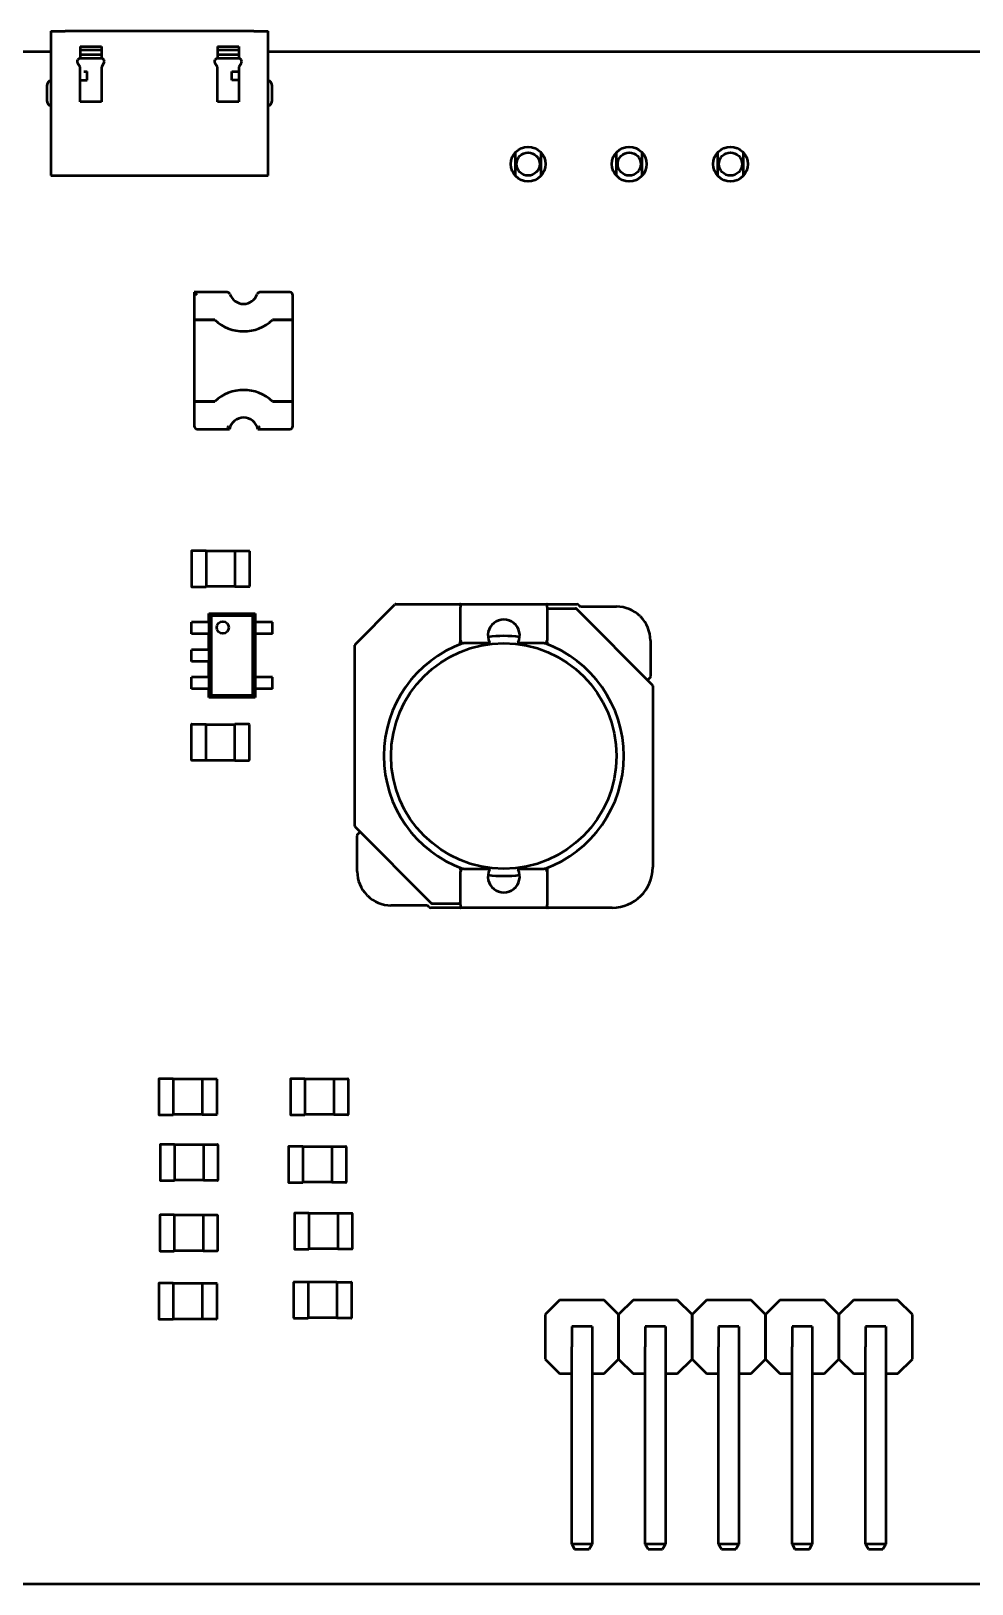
# Model space of a CAD drawing. Header units: millimetres. Extents: x -351 to 1050, y -103 to 376.
# Drawn here: x 75.5 to 108.1, y 55.5 to 109.2 of the extents above; entities that cross this region are included whole.
import ezdxf

# ---------------------------------------------------------------- set-up
doc = ezdxf.new("R2010")
doc.units = ezdxf.units.MM
doc.layers.add('Видимый контур (ГОСТ)', color=7, linetype='Continuous', lineweight=50)

msp = doc.modelspace()

# ---------------------------------------------------------------- linework, layer by layer
at = {"layer": 'Видимый контур (ГОСТ)'}
for p, q in [((76.225, 109.213), (76.725, 109.213)), ((76.225, 109.213), (76.225, 104.213)), ((83.245, 109.213), (76.725, 109.213)), ((83.245, 109.213), (83.745, 109.213)), ((83.745, 104.213), (83.745, 109.213)), ((77.24, 108.676), (77.98, 108.676)), ((77.24, 108.676), (77.24, 108.566)), ((77.24, 108.566), (77.98, 108.566)), ((77.24, 108.566), (77.24, 108.393)), ((77.98, 108.676), (77.98, 108.566)), ((77.98, 108.566), (77.98, 108.393)), ((81.99, 108.676), (82.73, 108.676)), ((81.99, 108.676), (81.99, 108.566)), ((81.99, 108.566), (82.73, 108.566)), ((81.99, 108.566), (81.99, 108.393)), ((82.73, 108.676), (82.73, 108.566)), ((82.73, 108.566), (82.73, 108.393)), ((76.225, 108.494), (57.929, 108.494)), ((77.24, 107.963), (77.153, 108.113)), ((77.24, 108.393), (77.24, 108.263)), ((77.98, 108.393), (77.24, 108.393)), ((77.98, 108.263), (77.24, 108.263)), ((77.24, 106.763), (77.24, 107.963)), ((77.98, 108.393), (77.98, 108.263)), ((78.066, 108.113), (77.98, 107.963)), ((77.98, 107.963), (77.98, 106.763)), ((81.99, 107.963), (81.903, 108.113)), ((81.99, 108.393), (81.99, 108.263)), ((82.73, 108.393), (81.99, 108.393)), ((82.73, 108.263), (81.99, 108.263)), ((81.99, 106.763), (81.99, 107.963)), ((82.73, 108.393), (82.73, 108.263)), ((82.816, 108.113), (82.73, 107.963)), ((82.73, 107.963), (82.73, 106.763)), ((161.487, 108.493), (83.745, 108.494)), ((77.24, 107.513), (77.485, 107.513)), ((77.369, 107.813), (77.485, 107.813)), ((77.485, 107.513), (77.485, 107.813)), ((82.485, 107.513), (82.485, 107.813)), ((82.485, 107.813), (82.6, 107.813)), ((82.73, 107.513), (82.485, 107.513)), ((82.6, 107.813), (82.73, 107.813)), ((76.085, 107.313), (76.085, 106.813)), ((83.885, 106.813), (83.885, 107.313)), ((77.98, 106.763), (77.24, 106.763)), ((82.73, 106.763), (81.99, 106.763)), ((92.284, 105.01), (92.284, 104.216)), ((93.184, 104.216), (93.184, 105.01)), ((95.784, 105.01), (95.784, 104.216)), ((96.684, 104.216), (96.684, 105.01)), ((99.284, 105.01), (99.284, 104.216)), ((100.184, 104.216), (100.184, 105.01)), ((76.225, 104.213), (76.725, 104.213)), ((76.725, 104.213), (83.245, 104.213)), ((83.245, 104.213), (83.745, 104.213)), ((81.289, 100.078), (81.189, 100.178)), ((82.328, 100.178), (81.189, 100.178)), ((81.189, 100.178), (81.189, 99.228)), ((84.499, 100.178), (83.46, 100.178)), ((84.599, 99.228), (84.599, 100.078)), ((81.189, 99.228), (81.289, 99.228)), ((81.289, 99.228), (81.189, 99.228)), ((81.189, 99.228), (81.189, 96.398)), ((81.894, 99.228), (81.289, 99.228)), ((81.289, 99.228), (81.894, 99.228)), ((84.499, 99.228), (83.894, 99.228)), ((83.894, 99.228), (84.499, 99.228)), ((84.499, 99.228), (84.599, 99.228)), ((84.599, 99.228), (84.499, 99.228)), ((84.599, 96.398), (84.599, 99.228)), ((81.289, 96.398), (81.189, 96.398)), ((81.189, 96.398), (81.189, 95.548)), ((81.189, 96.398), (81.289, 96.398)), ((81.289, 96.398), (81.894, 96.398)), ((81.894, 96.398), (81.289, 96.398)), ((83.894, 96.398), (84.499, 96.398)), ((84.499, 96.398), (83.894, 96.398)), ((84.599, 96.398), (84.499, 96.398)), ((84.499, 96.398), (84.599, 96.398)), ((84.599, 95.548), (84.599, 96.398)), ((81.289, 95.448), (82.404, 95.448)), ((83.384, 95.448), (84.499, 95.448)), ((81.094, 91.228), (81.094, 89.998)), ((81.594, 91.238), (81.104, 91.238)), ((81.594, 91.238), (81.594, 91.228)), ((82.594, 91.228), (81.594, 91.228)), ((81.594, 91.228), (81.594, 89.998)), ((82.594, 91.238), (83.084, 91.238)), ((82.594, 91.238), (82.594, 91.228)), ((82.594, 91.228), (82.594, 89.998)), ((83.094, 91.228), (83.094, 89.998)), ((81.104, 89.988), (81.594, 89.988)), ((82.594, 89.998), (81.594, 89.998)), ((81.594, 89.998), (81.594, 89.988)), ((82.594, 89.998), (82.594, 89.988)), ((83.084, 89.988), (82.594, 89.988)), ((86.759, 88.005), (88.13, 89.376)), ((88.165, 89.39), (90.344, 89.39)), ((90.394, 89.38), (90.394, 89.29)), ((90.394, 88.14), (90.394, 89.29)), ((90.404, 89.39), (93.384, 89.39)), ((93.384, 89.39), (94.415, 89.39)), ((93.394, 89.29), (93.394, 89.38)), ((93.394, 89.29), (93.394, 88.14)), ((93.394, 89.24), (93.444, 89.24)), ((93.444, 89.24), (94.373, 89.24)), ((94.394, 89.24), (94.373, 89.24)), ((94.409, 89.226), (94.394, 89.24)), ((94.409, 89.226), (97.03, 86.605)), ((94.486, 89.361), (94.55, 89.297)), ((94.55, 89.297), (94.561, 89.308)), ((94.561, 89.308), (95.796, 89.308)), ((81.303, 88.763), (81.094, 88.763)), ((81.094, 88.363), (81.094, 88.763)), ((81.394, 88.763), (81.303, 88.763)), ((81.4, 88.763), (81.394, 88.763)), ((81.65, 88.763), (81.4, 88.763)), ((81.694, 88.763), (81.65, 88.763)), ((81.694, 88.763), (81.694, 89.063)), ((81.694, 89.063), (83.294, 89.063)), ((81.694, 89.063), (81.775, 88.982)), ((81.694, 88.763), (81.694, 88.363)), ((83.213, 88.982), (81.775, 88.982)), ((81.775, 88.982), (81.775, 86.244)), ((83.294, 89.063), (83.213, 88.982)), ((83.213, 86.244), (83.213, 88.982)), ((83.294, 89.063), (83.294, 88.763)), ((83.294, 88.763), (83.294, 88.363)), ((83.338, 88.763), (83.294, 88.763)), ((83.588, 88.763), (83.338, 88.763)), ((83.594, 88.763), (83.588, 88.763)), ((83.685, 88.763), (83.594, 88.763)), ((83.894, 88.763), (83.685, 88.763)), ((83.894, 88.363), (83.894, 88.763)), ((96.609, 88.971), (96.628, 88.952)), ((81.303, 88.363), (81.094, 88.363)), ((81.394, 88.363), (81.303, 88.363)), ((81.4, 88.363), (81.394, 88.363)), ((81.65, 88.363), (81.4, 88.363)), ((81.694, 88.363), (81.65, 88.363)), ((81.694, 87.813), (81.694, 88.363)), ((83.294, 88.363), (83.294, 86.863)), ((83.338, 88.363), (83.294, 88.363)), ((83.588, 88.363), (83.338, 88.363)), ((83.594, 88.363), (83.588, 88.363)), ((83.685, 88.363), (83.594, 88.363)), ((83.894, 88.363), (83.685, 88.363)), ((90.394, 88.04), (90.394, 88.14)), ((93.394, 88.04), (93.394, 88.14)), ((96.965, 88.139), (96.965, 86.904)), ((81.303, 87.813), (81.094, 87.813)), ((81.094, 87.413), (81.094, 87.813)), ((81.394, 87.813), (81.303, 87.813)), ((81.4, 87.813), (81.394, 87.813)), ((81.65, 87.813), (81.4, 87.813)), ((81.694, 87.813), (81.65, 87.813)), ((81.694, 87.813), (81.694, 87.413)), ((86.744, 81.711), (86.744, 87.97)), ((90.349, 88.04), (90.476, 88.04)), ((91.382, 88.04), (90.494, 88.04)), ((93.294, 88.04), (92.406, 88.04)), ((81.303, 87.413), (81.094, 87.413)), ((81.394, 87.413), (81.303, 87.413)), ((81.4, 87.413), (81.394, 87.413)), ((81.65, 87.413), (81.4, 87.413)), ((81.694, 87.413), (81.65, 87.413)), ((81.694, 86.863), (81.694, 87.413)), ((81.303, 86.863), (81.094, 86.863)), ((81.094, 86.463), (81.094, 86.863)), ((81.394, 86.863), (81.303, 86.863)), ((81.4, 86.863), (81.394, 86.863)), ((81.65, 86.863), (81.4, 86.863)), ((81.694, 86.863), (81.65, 86.863)), ((81.694, 86.863), (81.694, 86.463)), ((83.294, 86.863), (83.294, 86.463)), ((83.338, 86.863), (83.294, 86.863)), ((83.588, 86.863), (83.338, 86.863)), ((83.594, 86.863), (83.588, 86.863)), ((83.685, 86.863), (83.594, 86.863)), ((83.894, 86.863), (83.685, 86.863)), ((83.894, 86.463), (83.894, 86.863)), ((96.968, 86.864), (96.876, 86.772)), ((96.965, 86.904), (96.954, 86.893)), ((96.954, 86.893), (96.968, 86.879)), ((97.044, 86.57), (97.044, 80.29)), ((81.303, 86.463), (81.094, 86.463)), ((81.394, 86.463), (81.303, 86.463)), ((81.4, 86.463), (81.394, 86.463)), ((81.65, 86.463), (81.4, 86.463)), ((81.694, 86.463), (81.65, 86.463)), ((81.694, 86.163), (81.694, 86.463)), ((81.775, 86.244), (81.694, 86.163)), ((83.294, 86.163), (81.694, 86.163)), ((81.775, 86.244), (83.213, 86.244)), ((83.213, 86.244), (83.294, 86.163)), ((83.294, 86.463), (83.294, 86.163)), ((83.338, 86.463), (83.294, 86.463)), ((83.588, 86.463), (83.338, 86.463)), ((83.594, 86.463), (83.588, 86.463)), ((83.685, 86.463), (83.594, 86.463)), ((83.894, 86.463), (83.685, 86.463)), ((81.094, 83.998), (81.094, 85.228)), ((81.104, 85.238), (81.594, 85.238)), ((81.594, 85.228), (81.594, 85.238)), ((81.594, 83.998), (81.594, 85.228)), ((81.594, 85.228), (82.594, 85.228)), ((82.594, 85.228), (82.594, 85.238)), ((83.084, 85.238), (82.594, 85.238)), ((82.594, 83.998), (82.594, 85.228)), ((83.094, 83.998), (83.094, 85.228)), ((81.594, 83.988), (81.104, 83.988)), ((81.594, 83.988), (81.594, 83.998)), ((81.594, 83.998), (82.594, 83.998)), ((82.594, 83.988), (82.594, 83.998)), ((82.594, 83.988), (83.084, 83.988)), ((89.38, 79.055), (86.759, 81.676)), ((86.82, 81.416), (86.912, 81.508)), ((86.834, 81.388), (86.82, 81.402)), ((86.823, 81.377), (86.834, 81.388)), ((86.823, 80.142), (86.823, 81.377)), ((90.394, 80.24), (90.394, 80.14)), ((90.394, 78.99), (90.394, 80.14)), ((90.494, 80.24), (91.382, 80.24)), ((92.406, 80.24), (93.294, 80.24)), ((93.394, 80.24), (93.394, 80.14)), ((93.394, 80.14), (93.394, 78.99)), ((87.179, 79.309), (87.16, 79.329)), ((89.227, 78.972), (87.992, 78.972)), ((89.239, 78.984), (89.227, 78.972)), ((89.303, 78.92), (89.239, 78.984)), ((89.38, 79.055), (89.394, 79.04)), ((89.394, 79.04), (89.39, 79.03)), ((89.394, 79.04), (89.415, 79.04)), ((89.415, 79.04), (90.344, 79.04)), ((90.394, 79.04), (90.344, 79.04)), ((90.394, 78.99), (90.394, 78.9)), ((93.394, 78.9), (93.394, 78.99)), ((90.404, 78.89), (89.373, 78.89)), ((93.384, 78.89), (90.404, 78.89)), ((95.644, 78.89), (93.444, 78.89)), ((79.964, 72.966), (79.964, 71.736)), ((80.464, 72.976), (79.974, 72.976)), ((80.464, 72.976), (80.464, 72.966)), ((81.464, 72.966), (80.464, 72.966)), ((80.464, 72.966), (80.464, 71.736)), ((81.464, 72.976), (81.954, 72.976)), ((81.464, 72.976), (81.464, 72.966)), ((81.464, 72.966), (81.464, 71.736)), ((81.964, 72.966), (81.964, 71.736)), ((84.514, 72.966), (84.514, 71.736)), ((85.014, 72.976), (84.524, 72.976)), ((85.014, 72.976), (85.014, 72.966)), ((86.014, 72.966), (85.014, 72.966)), ((85.014, 72.966), (85.014, 71.736)), ((86.014, 72.976), (86.504, 72.976)), ((86.014, 72.976), (86.014, 72.966)), ((86.014, 72.966), (86.014, 71.736)), ((86.514, 72.966), (86.514, 71.736)), ((79.974, 71.726), (80.464, 71.726)), ((81.464, 71.736), (80.464, 71.736)), ((80.464, 71.736), (80.464, 71.726)), ((81.464, 71.736), (81.464, 71.726)), ((81.954, 71.726), (81.464, 71.726)), ((84.524, 71.726), (85.014, 71.726)), ((86.014, 71.736), (85.014, 71.736)), ((85.014, 71.736), (85.014, 71.726)), ((86.014, 71.736), (86.014, 71.726)), ((86.504, 71.726), (86.014, 71.726)), ((80.004, 70.696), (80.004, 69.466)), ((80.504, 70.706), (80.014, 70.706)), ((80.504, 70.706), (80.504, 70.696)), ((81.504, 70.696), (80.504, 70.696)), ((80.504, 70.696), (80.504, 69.466)), ((81.504, 70.706), (81.994, 70.706)), ((81.504, 70.706), (81.504, 70.696)), ((81.504, 70.696), (81.504, 69.466)), ((82.004, 70.696), (82.004, 69.466)), ((84.444, 70.626), (84.444, 69.396)), ((84.944, 70.636), (84.454, 70.636)), ((84.944, 70.636), (84.944, 70.626)), ((85.944, 70.626), (84.944, 70.626)), ((84.944, 70.626), (84.944, 69.396)), ((85.944, 70.636), (86.434, 70.636)), ((85.944, 70.636), (85.944, 70.626)), ((85.944, 70.626), (85.944, 69.396)), ((86.444, 70.626), (86.444, 69.396)), ((80.014, 69.456), (80.504, 69.456)), ((81.504, 69.466), (80.504, 69.466)), ((80.504, 69.466), (80.504, 69.456)), ((81.504, 69.466), (81.504, 69.456)), ((81.994, 69.456), (81.504, 69.456)), ((84.454, 69.386), (84.944, 69.386)), ((85.944, 69.396), (84.944, 69.396)), ((84.944, 69.396), (84.944, 69.386)), ((85.944, 69.396), (85.944, 69.386)), ((86.434, 69.386), (85.944, 69.386)), ((79.994, 68.256), (79.994, 67.026)), ((80.494, 68.266), (80.004, 68.266)), ((80.494, 68.266), (80.494, 68.256)), ((81.494, 68.256), (80.494, 68.256)), ((80.494, 68.256), (80.494, 67.026)), ((81.494, 68.266), (81.984, 68.266)), ((81.494, 68.266), (81.494, 68.256)), ((81.494, 68.256), (81.494, 67.026)), ((81.994, 68.256), (81.994, 67.026)), ((84.654, 68.318), (84.654, 67.088)), ((85.154, 68.328), (84.664, 68.328)), ((85.154, 68.328), (85.154, 68.318)), ((86.154, 68.318), (85.154, 68.318)), ((85.154, 68.318), (85.154, 67.088)), ((86.154, 68.328), (86.644, 68.328)), ((86.154, 68.328), (86.154, 68.318)), ((86.154, 68.318), (86.154, 67.088)), ((86.654, 68.318), (86.654, 67.088)), ((80.004, 67.016), (80.494, 67.016)), ((81.494, 67.026), (80.494, 67.026)), ((80.494, 67.026), (80.494, 67.016)), ((81.494, 67.026), (81.494, 67.016)), ((81.984, 67.016), (81.494, 67.016)), ((84.664, 67.078), (85.154, 67.078)), ((86.154, 67.088), (85.154, 67.088)), ((85.154, 67.088), (85.154, 67.078)), ((86.154, 67.088), (86.154, 67.078)), ((86.644, 67.078), (86.154, 67.078)), ((79.964, 65.896), (79.964, 64.666)), ((80.464, 65.906), (79.974, 65.906)), ((80.464, 65.906), (80.464, 65.896)), ((81.464, 65.896), (80.464, 65.896)), ((80.464, 65.896), (80.464, 64.666)), ((81.464, 65.906), (81.954, 65.906)), ((81.464, 65.906), (81.464, 65.896)), ((81.464, 65.896), (81.464, 64.666)), ((81.964, 65.896), (81.964, 64.666)), ((84.624, 65.936), (84.624, 64.706)), ((85.124, 65.946), (84.634, 65.946)), ((85.124, 65.946), (85.124, 65.936)), ((86.124, 65.936), (85.124, 65.936)), ((85.124, 65.936), (85.124, 64.706)), ((86.124, 65.946), (86.614, 65.946)), ((86.124, 65.946), (86.124, 65.936)), ((86.124, 65.936), (86.124, 64.706)), ((86.624, 65.936), (86.624, 64.706)), ((93.824, 65.323), (93.324, 64.823)), ((95.364, 65.323), (93.824, 65.323)), ((95.864, 64.823), (95.364, 65.323)), ((96.364, 65.323), (95.864, 64.823)), ((97.904, 65.323), (96.364, 65.323)), ((98.404, 64.823), (97.904, 65.323)), ((98.904, 65.323), (98.404, 64.823)), ((100.444, 65.323), (98.904, 65.323)), ((100.944, 64.823), (100.444, 65.323)), ((101.444, 65.323), (100.944, 64.823)), ((102.984, 65.323), (101.444, 65.323)), ((103.484, 64.823), (102.984, 65.323)), ((103.984, 65.323), (103.484, 64.823)), ((105.524, 65.323), (103.984, 65.323)), ((106.024, 64.823), (105.524, 65.323)), ((79.974, 64.656), (80.464, 64.656)), ((81.464, 64.666), (80.464, 64.666)), ((80.464, 64.666), (80.464, 64.656)), ((81.464, 64.666), (81.464, 64.656)), ((81.954, 64.656), (81.464, 64.656)), ((84.634, 64.696), (85.124, 64.696)), ((86.124, 64.706), (85.124, 64.706)), ((85.124, 64.706), (85.124, 64.696)), ((86.124, 64.706), (86.124, 64.696)), ((86.614, 64.696), (86.124, 64.696)), ((93.324, 64.823), (93.324, 63.283)), ((95.864, 63.283), (95.864, 64.823)), ((95.864, 64.823), (95.864, 63.283)), ((98.404, 63.283), (98.404, 64.823)), ((98.404, 64.823), (98.404, 63.283)), ((100.944, 63.283), (100.944, 64.823)), ((100.944, 64.823), (100.944, 63.283)), ((103.484, 63.283), (103.484, 64.823)), ((103.484, 64.823), (103.484, 63.283)), ((106.024, 63.283), (106.024, 64.823)), ((94.244, 64.403), (94.244, 63.703)), ((94.944, 64.403), (94.244, 64.403)), ((94.944, 64.403), (94.944, 63.703)), ((96.784, 64.403), (96.784, 63.703)), ((97.484, 64.403), (96.784, 64.403)), ((97.484, 64.403), (97.484, 63.703)), ((99.324, 64.403), (99.324, 63.703)), ((100.024, 64.403), (99.324, 64.403)), ((100.024, 64.403), (100.024, 63.703)), ((101.864, 64.403), (101.864, 63.703)), ((102.564, 64.403), (101.864, 64.403)), ((102.564, 64.403), (102.564, 63.703)), ((104.404, 64.403), (104.404, 63.703)), ((105.104, 64.403), (104.404, 64.403)), ((105.104, 64.403), (105.104, 63.703)), ((94.244, 56.876), (94.244, 63.703)), ((94.944, 63.703), (94.944, 56.876)), ((96.784, 56.876), (96.784, 63.703)), ((97.484, 63.703), (97.484, 56.876)), ((99.324, 56.876), (99.324, 63.703)), ((100.024, 63.703), (100.024, 56.876)), ((101.864, 56.876), (101.864, 63.703)), ((102.564, 63.703), (102.564, 56.876)), ((104.404, 56.876), (104.404, 63.703)), ((105.104, 63.703), (105.104, 56.876)), ((93.324, 63.283), (93.824, 62.783)), ((95.364, 62.783), (95.864, 63.283)), ((95.864, 63.283), (96.364, 62.783)), ((97.904, 62.783), (98.404, 63.283)), ((98.404, 63.283), (98.904, 62.783)), ((100.444, 62.783), (100.944, 63.283)), ((100.944, 63.283), (101.444, 62.783)), ((102.984, 62.783), (103.484, 63.283)), ((103.484, 63.283), (103.984, 62.783)), ((105.524, 62.783), (106.024, 63.283)), ((93.824, 62.783), (94.244, 62.783)), ((94.944, 62.783), (95.364, 62.783)), ((96.364, 62.783), (96.784, 62.783)), ((97.484, 62.783), (97.904, 62.783)), ((98.904, 62.783), (99.324, 62.783)), ((100.024, 62.783), (100.444, 62.783)), ((101.444, 62.783), (101.864, 62.783)), ((102.564, 62.783), (102.984, 62.783)), ((103.984, 62.783), (104.404, 62.783)), ((105.104, 62.783), (105.524, 62.783)), ((94.944, 56.876), (94.244, 56.876)), ((94.244, 56.876), (94.344, 56.703)), ((94.344, 56.703), (94.844, 56.703)), ((94.844, 56.703), (94.944, 56.876)), ((97.484, 56.876), (96.784, 56.876)), ((96.784, 56.876), (96.884, 56.703)), ((96.884, 56.703), (97.384, 56.703)), ((97.384, 56.703), (97.484, 56.876)), ((100.024, 56.876), (99.324, 56.876)), ((99.324, 56.876), (99.424, 56.703)), ((99.424, 56.703), (99.924, 56.703)), ((99.924, 56.703), (100.024, 56.876)), ((102.564, 56.876), (101.864, 56.876)), ((101.864, 56.876), (101.964, 56.703)), ((101.964, 56.703), (102.464, 56.703)), ((102.464, 56.703), (102.564, 56.876)), ((105.104, 56.876), (104.404, 56.876)), ((104.404, 56.876), (104.504, 56.703)), ((104.504, 56.703), (105.004, 56.703)), ((105.004, 56.703), (105.104, 56.876)), ((58.294, 55.503), (161.454, 55.503))]:
    msp.add_line(p, q, dxfattribs=at)
for centre, radius in [((92.734, 104.613), 0.6), ((92.734, 104.613), 0.4), ((96.234, 104.613), 0.6), ((96.234, 104.613), 0.4), ((99.734, 104.613), 0.6), ((99.734, 104.613), 0.4), ((82.174, 88.583), 0.208), ((91.894, 84.14), 3.9)]:
    msp.add_circle(centre, radius, dxfattribs=at)
for centre, radius, start, end in [((77.24, 108.163), 0.1, 90, 210), ((77.98, 108.163), 0.1, 330, 90), ((81.99, 108.163), 0.1, 90, 210), ((82.73, 108.163), 0.1, 330, 90), ((76.285, 107.313), 0.2, 107.4576, 180), ((83.685, 107.313), 0.2, 0, 72.5424), ((76.285, 106.813), 0.2, 180, 252.5424), ((83.685, 106.813), 0.2, 287.4576, 0), ((82.328, 100.078), 0.1, 19.4712, 90), ((82.894, 100.278), 0.5, 199.4712, 340.5288), ((83.46, 100.078), 0.1, 90, 160.5288), ((84.499, 100.078), 0.1, 0, 90), ((82.894, 100.278), 1.45, 226.3972, 313.6028), ((82.894, 100.278), 1.45, 226.3972, 313.6028), ((82.894, 95.348), 1.45, 46.3972, 133.6028), ((82.894, 95.348), 1.45, 46.3972, 133.6028), ((82.894, 95.348), 0.5, 11.537, 168.463), ((81.289, 95.548), 0.1, 180, 270), ((84.499, 95.548), 0.1, 270, 0), ((81.104, 91.228), 0.01, 90, 180), ((83.084, 91.228), 0.01, 0, 90), ((81.104, 89.998), 0.01, 180, 270), ((83.084, 89.998), 0.01, 270, 0), ((88.165, 89.34), 0.05, 90, 135), ((90.344, 89.34), 0.05, 0, 90), ((90.404, 89.38), 0.01, 90, 180), ((93.384, 89.38), 0.01, 0, 90), ((93.444, 89.19), 0.05, 90, 180), ((94.373, 89.19), 0.05, 45, 90), ((94.415, 89.29), 0.1, 45, 90), ((95.796, 88.158), 1.15, 45, 90), ((91.894, 88.31), 0.55, 333.9856, 206.0144), ((95.815, 88.139), 1.15, 0, 45), ((90.494, 88.14), 0.1, 180, 270), ((91.894, 84.14), 4.15, 82.4243, 97.5757), ((93.294, 88.14), 0.1, 270, 0), ((86.794, 87.97), 0.05, 135, 180), ((91.894, 84.14), 4.15, 109.9889, 250.0111), ((91.894, 84.14), 4.15, 109.9409, 109.9889), ((91.382, 88.06), 0.02, 270, 26.0144), ((92.406, 88.06), 0.02, 153.9856, 270), ((91.894, 84.14), 4.15, 70.0111, 70.0591), ((91.894, 84.14), 4.15, 289.9889, 70.0111), ((96.961, 86.871), 0.01, 315, 45), ((96.994, 86.57), 0.05, 0, 45), ((81.104, 85.228), 0.01, 90, 180), ((83.084, 85.228), 0.01, 0, 90), ((81.104, 83.998), 0.01, 180, 270), ((83.084, 83.998), 0.01, 270, 0), ((86.794, 81.711), 0.05, 180, 225), ((86.827, 81.409), 0.01, 135, 225), ((86.919, 81.501), 0.01, 45, 135), ((87.973, 80.142), 1.15, 180, 225), ((90.494, 80.14), 0.1, 90, 180), ((91.894, 84.14), 4.15, 250.0111, 250.0591), ((91.894, 79.97), 0.55, 153.9856, 26.0144), ((91.382, 80.22), 0.02, 333.9856, 90), ((92.406, 80.22), 0.02, 90, 206.0144), ((93.294, 80.14), 0.1, 0, 90), ((91.894, 84.14), 4.15, 289.9409, 289.9889), ((95.644, 80.29), 1.4, 270, 0), ((91.894, 84.14), 4.15, 262.4243, 277.5757), ((87.992, 80.122), 1.15, 225, 270), ((89.415, 79.09), 0.05, 225, 270), ((90.344, 79.09), 0.05, 270, 0), ((89.373, 78.99), 0.1, 225, 270), ((90.404, 78.9), 0.01, 180, 270), ((93.384, 78.9), 0.01, 270, 0), ((93.444, 78.94), 0.05, 180, 270), ((79.974, 72.966), 0.01, 90, 180), ((81.954, 72.966), 0.01, 0, 90), ((84.524, 72.966), 0.01, 90, 180), ((86.504, 72.966), 0.01, 0, 90), ((79.974, 71.736), 0.01, 180, 270), ((81.954, 71.736), 0.01, 270, 0), ((84.524, 71.736), 0.01, 180, 270), ((86.504, 71.736), 0.01, 270, 0), ((80.014, 70.696), 0.01, 90, 180), ((81.994, 70.696), 0.01, 0, 90), ((84.454, 70.626), 0.01, 90, 180), ((86.434, 70.626), 0.01, 0, 90), ((80.014, 69.466), 0.01, 180, 270), ((81.994, 69.466), 0.01, 270, 0), ((84.454, 69.396), 0.01, 180, 270), ((86.434, 69.396), 0.01, 270, 0), ((80.004, 68.256), 0.01, 90, 180), ((81.984, 68.256), 0.01, 0, 90), ((84.664, 68.318), 0.01, 90, 180), ((86.644, 68.318), 0.01, 0, 90), ((80.004, 67.026), 0.01, 180, 270), ((81.984, 67.026), 0.01, 270, 0), ((84.664, 67.088), 0.01, 180, 270), ((86.644, 67.088), 0.01, 270, 0), ((79.974, 65.896), 0.01, 90, 180), ((81.954, 65.896), 0.01, 0, 90), ((84.634, 65.936), 0.01, 90, 180), ((86.614, 65.936), 0.01, 0, 90), ((79.974, 64.666), 0.01, 180, 270), ((81.954, 64.666), 0.01, 270, 0), ((84.634, 64.706), 0.01, 180, 270), ((86.614, 64.706), 0.01, 270, 0)]:
    msp.add_arc(centre, radius, start, end, dxfattribs=at)
for centre, major_axis, ratio, start_param, end_param in [((90.344, 88.043), (0.0498, -0.0338), 0.003871, 1.469624, 1.574016), ((93.445, 88.043), (0.0419, 0.0284), 0.019955, 1.570186, 1.69438), ((90.344, 80.238), (0.0419, 0.0284), 0.019955, 4.711778, 4.835972), ((93.445, 80.238), (0.0419, -0.0284), 0.019955, 4.588806, 4.712999)]:
    msp.add_ellipse(centre, major_axis=major_axis, ratio=ratio, start_param=start_param, end_param=end_param, dxfattribs=at)
for points, knots in [([(82.328, 95.548), (82.329, 95.548), (82.329, 95.547), (82.337, 95.536), (82.344, 95.526), (82.358, 95.507), (82.365, 95.498), (82.379, 95.48), (82.386, 95.471), (82.396, 95.459), (82.399, 95.454), (82.403, 95.449), (82.404, 95.448), (82.404, 95.448)], [-0.00017235, -0.00017235, -0.00017235, -0.00017235, 0, 0, 0.00375072, 0.00375072, 0.0074291, 0.0074291, 0.0116088, 0.0116088, 0.01497271, 0.01497271, 0.01763673, 0.01763673, 0.01763673, 0.01763673]), ([(83.384, 95.448), (83.384, 95.448), (83.385, 95.449), (83.389, 95.454), (83.393, 95.459), (83.403, 95.471), (83.409, 95.48), (83.423, 95.498), (83.43, 95.507), (83.444, 95.526), (83.452, 95.536), (83.459, 95.547), (83.459, 95.548), (83.46, 95.548)], [0.01845344, 0.01845344, 0.01845344, 0.01845344, 0.02133186, 0.02133186, 0.02496649, 0.02496649, 0.02948258, 0.02948258, 0.03345699, 0.03345699, 0.03750957, 0.03750957, 0.03769578, 0.03769578, 0.03769578, 0.03769578]), ([(93.313, 88.04), (93.313, 88.04), (93.313, 88.04), (93.315, 88.04), (93.316, 88.04), (93.322, 88.04), (93.331, 88.04), (93.367, 88.04), (93.405, 88.04), (93.439, 88.04)], [0.02904879, 0.02904879, 0.02904879, 0.02904879, 0.02962964, 0.02962964, 0.03033921, 0.03033921, 0.03280091, 0.03280091, 0.04260702, 0.04260702, 0.04260702, 0.04260702]), ([(90.476, 80.24), (90.476, 80.24), (90.475, 80.24), (90.474, 80.24), (90.472, 80.24), (90.466, 80.24), (90.458, 80.24), (90.421, 80.24), (90.383, 80.24), (90.349, 80.24)], [0.02904879, 0.02904879, 0.02904879, 0.02904879, 0.02962964, 0.02962964, 0.03033921, 0.03033921, 0.03280091, 0.03280091, 0.04260702, 0.04260702, 0.04260702, 0.04260702]), ([(93.439, 80.24), (93.405, 80.24), (93.367, 80.24), (93.331, 80.24), (93.322, 80.24), (93.316, 80.24), (93.315, 80.24), (93.313, 80.24), (93.313, 80.24), (93.313, 80.24)], [0.01549057, 0.01549057, 0.01549057, 0.01549057, 0.02529668, 0.02529668, 0.02775838, 0.02775838, 0.02846795, 0.02846795, 0.02904879, 0.02904879, 0.02904879, 0.02904879])]:
    msp.add_open_spline(points, degree=3, knots=knots, dxfattribs=at)
for points, weights in [([(94.394, 89.24), (94.394, 89.24), (94.396, 89.244), (94.398, 89.25)], [1, 0.804737853975, 0.804737853975, 1]), ([(96.876, 86.772), (96.872, 86.768), (96.866, 86.768), (96.862, 86.772)], [1, 0.804737853854, 0.804737853854, 1])]:
    msp.add_rational_spline(points, weights, degree=3, dxfattribs=at)

doc.saveas('drawing.dxf')
